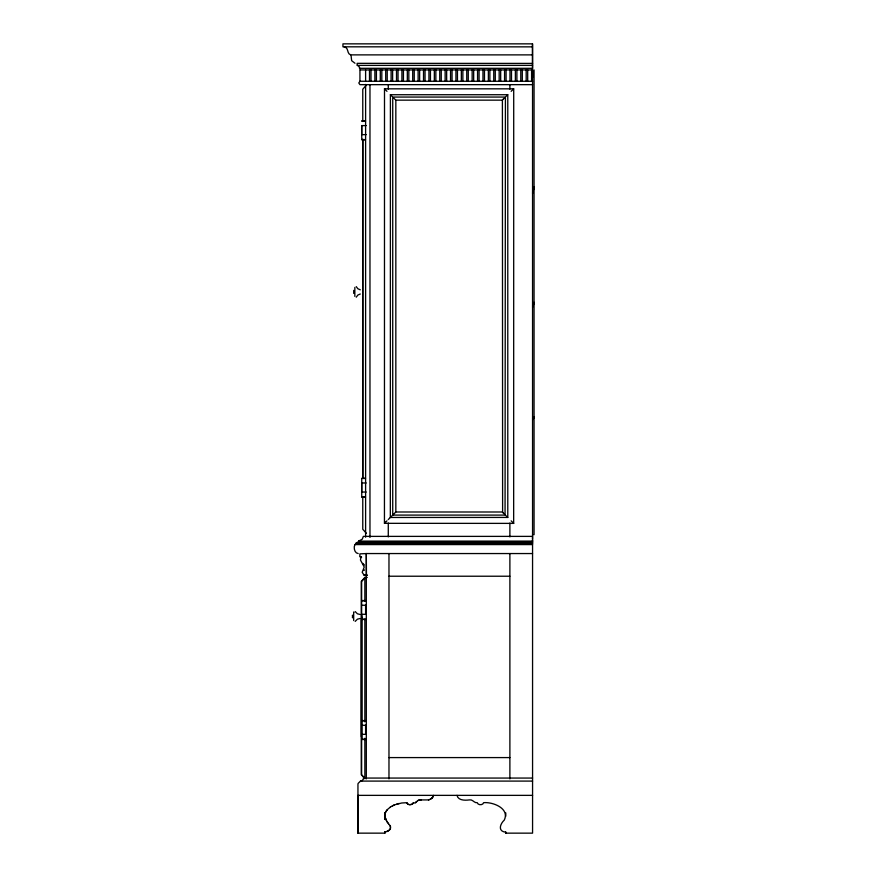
<?xml version="1.0" encoding="UTF-8"?>
<svg xmlns="http://www.w3.org/2000/svg" width="877" height="877" viewBox="0 0 877 877"><rect width="100%" height="100%" fill="white"/><g stroke="black" fill="none" stroke-linecap="round" stroke-linejoin="round"><path stroke-width="1.32" d="M352.543 616.871C352.543 620.434 352.543 612.53 352.543 616.092M361.609 615.27C361.609 611.828 361.598 620.598 361.609 617.923M353.683 612.617L353.672 611.982L353.683 620.543M532.536 539.169L532.547 536.384L363.352 536.384L362.267 539.169L358.616 541.109L358.616 542.216M532.536 540.035L532.525 542.216L357.279 542.414M357.465 65.424L359.164 66.608L359.504 68.307L532.536 68.307L532.525 65.38L357.114 65.38L357.114 63.341L532.514 63.407L532.471 43.85L342.94 43.85L342.94 46.821L532.471 46.854M433.523 795.362L433.194 796.316M390.418 828.25L390.462 826.189L388.489 823.799M361.85 739.278L361.85 616.838M532.547 77.483L534.06 69.93L534.06 534.663L532.547 534.663M413.067 803.2L415.698 802.685M413.275 802.685L412.749 803.683M358.189 553.551C354.012 553.332 352.861 545.351 356.073 543.422L532.547 543.422M532.547 192.271L534.06 186.615M532.547 193.411L534.06 187.766M532.547 306.073L534.06 302.302M532.547 307.213L534.06 303.453M356.248 297.193L357.816 295.089L360.272 294.014M390.144 828.918L390.517 828.25M415.599 802.685L417.649 800.679M433.293 796.316L432.361 797.642M364.372 569.864L364.141 570.456M385.332 812.65L387.305 809.635L390.473 806.993M355.185 621.398L357.399 619.173L360.008 618.515M415.764 802.302L416.389 801.578M390.232 828.918L389.158 830.157M387.393 809.635C382.953 813.615 385.299 819.973 388.588 823.799M532.547 418.636L534.06 416.718M532.547 419.765L534.06 417.869M432.799 797.215L431.955 798.059M366.378 85.201L362.771 89.191L362.771 121.519M364.865 738.281L364.865 778.699L361.269 774.698L361.269 581.418L364.865 577.417L367.266 577.417M364.328 777.702L361.631 774.698L361.631 581.418L365.238 577.417M389.816 829.554L388.478 830.705M511.159 520.839L513.714 523.383L384.488 523.328L385.496 522.308M513.659 523.328L513.714 88.774L511.159 91.318M502.609 512.278L502.4 100.088M506.084 515.764L507.783 517.463L507.783 94.694L506.084 96.393M503.299 99.189L502.554 99.934M385.518 522.286L386.965 520.839M504.374 98.114L503.157 99.32M388.237 519.568L390.901 516.915M391.153 516.674L395.856 511.993L502.335 511.993M384.444 523.383L384.499 88.829L513.659 88.829M431.495 798.443L432.054 798.059M412.245 804.099L412.848 803.683M431.594 798.443L430.432 799.122M388.577 830.705L384.795 832.185M390.386 806.993L394.376 804.9L401.688 803.003L406.895 802.685L407.827 804.099M431.078 798.794L429.182 799.681M532.547 81.265L359.943 81.265L358.803 82.964L359.943 84.663L532.547 84.663M409.987 804.68L412.343 804.099M392.37 805.875L394.475 804.9M386.889 831.604L387.777 831.188M417.551 800.679L418.165 800.449M532.569 778.063L363.396 778.063A2.357 2.017 -90 0 1 363.297 779.28L361.675 780.979A3.398 2.905 -90 0 1 360.491 781.089L358.134 783.402A3.212 2.752 -90 0 0 357.948 784.553L357.948 833.15L384.882 833.15M418.066 800.449L418.724 800.252M428.502 799.912L429.27 799.681M396.755 804.088L399.167 803.453M418.625 800.252L419.316 800.098M410.82 804.615L411.587 804.406M419.217 800.098L420.565 799.923M361.631 557.147L360.82 558.156A4.703 4.692 -83.2 0 0 360.513 560.14L364.24 567.035L362.19 572.275L364.141 575.257L365.117 574.852M420.467 799.923L421.201 799.912M364.141 575.257L367.43 575.18L366.454 575.246L366.312 553.551L359.899 553.869L359.778 556.709L361.291 557.202L360.743 556.467M532.503 54.878L350.997 54.878L351.644 60.699L354.977 63.243M532.547 69.93L359.943 69.93L359.943 81.265M507.75 517.43L390.331 517.474L390.408 94.727L507.75 94.727M393.784 98.114L395.834 100.153L502.335 100.153M361.938 120.894L365.336 120.894M361.741 121.081L365.523 121.081M365.61 125.586L366.213 125.586M365.61 125.597L361.675 125.597L361.675 134.641L366.213 134.641M365.523 139.607L361.741 139.607L361.741 125.619M361.938 139.783L365.336 139.783M361.938 478.283L365.336 478.283M365.523 478.469L361.741 478.469L361.741 496.996L365.523 496.996M366.213 482.975L361.675 482.986L361.675 492.041L366.213 492.041M361.938 497.182L365.336 497.182M505.426 515.095L392.721 515.095L392.732 97.062L505.426 97.062L505.064 514.733M358.616 541.109L532.547 541.109M532.547 542.414L357.092 542.414L356.61 543.016A2.171 1.535 -90 0 1 356.073 543.192L356.073 543.422M356.073 543.203L532.547 543.203M354.977 544.584L532.547 544.584M532.547 553.551L366.312 553.551L366.312 778.886M388.971 576.222L509.888 576.222M361.938 600.548L365.336 600.548M361.741 600.734L365.523 600.734M361.675 605.262L366.213 605.24L366.213 614.306L361.675 614.306M361.741 619.261L365.523 619.261M361.335 619.403L361.335 736.713M361.938 619.447L365.336 619.447M361.938 720.587L365.336 720.587M361.741 720.773L365.523 720.773M361.675 725.29L366.213 725.279L366.213 734.334L361.675 734.334M361.741 739.3L365.523 739.3M361.938 739.486L365.336 739.486M388.971 757.585L509.888 757.585M360.491 781.089L532.569 781.089M532.569 795.362L357.948 795.362L357.86 833.15M421.103 799.912L428.59 799.912M409.164 804.615L410.085 804.68M360.008 614.459L357.399 613.79L355.185 611.565M360.272 289.805L357.816 288.73L356.248 286.615M408.397 804.406L409.263 804.615M350.581 54.812C346.634 53.727 348.947 47.402 344.179 46.963M407.739 804.099L408.485 804.406M384.444 88.774L386.987 91.318M390.364 94.683L392.074 96.393M503.091 512.76L504.374 514.043M502.554 512.212L503.157 512.826M364.437 565.062L362.87 563.396M366.378 533.282L362.771 529.28L362.771 496.963M387.908 822.9L386.636 821.058M407.224 803.683L406.796 802.685M390.057 825.52L390.55 827.559M386.253 820.116L385.146 817.211M457.005 795.362C458.101 800.657 465.347 800.482 469.327 799.912C472.791 799.122 474.249 803.354 477.252 802.685C477.877 805.393 482.997 805.393 483.633 802.685C492.874 801.797 509.943 808.419 504.264 820.116C500.076 823.942 497.61 831.319 505.634 832.185L505.634 833.15L532.569 833.15L532.547 43.85M385.047 816.235L384.882 814.251M532.514 63.243L532.525 65.38M531.583 69.93L531.583 81.265M527.691 69.93L527.691 81.265M526.189 69.93L526.189 81.265M522.297 69.93L522.297 81.265M520.785 69.93L520.785 81.265M516.893 69.93L516.893 81.265M515.38 69.93L515.38 81.265M511.488 69.93L511.488 81.265M509.975 69.93L509.975 81.265M509.888 84.598L509.888 89.092M509.888 523.054L509.888 536.888M509.888 553.551L509.888 778.919M506.084 69.93L506.084 81.265M505.777 812.913L505.777 816.235M505.777 831.933L505.777 833.15M504.571 69.93L504.571 81.265M500.679 69.93L500.679 81.265M499.166 69.93L499.166 81.265M495.275 69.93L495.275 81.265M493.762 69.93L493.762 81.265M489.87 69.93L489.87 81.265M488.368 69.93L488.368 81.265M484.477 69.93L484.477 81.265M482.964 69.93L482.964 81.265M479.072 69.93L479.072 81.265M477.559 69.93L477.559 81.265M473.668 69.93L473.668 81.265M472.155 69.93L472.155 81.265M468.263 69.93L468.263 81.265M466.75 69.93L466.75 81.265M462.859 69.93L462.859 81.265M461.346 69.93L461.346 81.265M457.454 69.93L457.454 81.265M455.941 69.93L455.941 81.265M452.05 69.93L452.05 81.265M450.548 69.93L450.548 81.265M446.656 69.93L446.656 81.265M445.143 69.93L445.143 81.265M441.252 69.93L441.252 81.265M439.739 69.93L439.739 81.265M435.847 69.93L435.847 81.265M434.334 69.93L434.334 81.265M430.443 69.93L430.443 81.265M428.93 69.93L428.93 81.265M425.038 69.93L425.038 81.265M423.525 69.93L423.525 81.265M419.634 69.93L419.634 81.265M418.121 69.93L418.121 81.265M414.229 69.93L414.229 81.265M412.716 69.93L412.716 81.265M408.825 69.93L408.825 81.265M407.323 69.93L407.323 81.265M403.431 69.93L403.431 81.265M401.918 69.93L401.918 81.265M398.026 69.93L398.026 81.265M396.514 69.93L396.514 81.265M395.834 100.153L395.834 512.015M392.622 69.93L392.622 81.265M391.109 69.93L391.109 81.265M388.971 553.551L388.971 778.919M388.281 84.598L388.281 89.092M388.281 523.054L388.281 536.888M387.217 69.93L387.217 81.265M385.705 69.93L385.705 81.265M384.751 812.65L384.751 819.162M384.751 831.933L384.751 833.15M384.652 812.65L384.652 819.162M384.652 831.933L384.652 833.15M381.813 69.93L381.813 81.265M380.3 69.93L380.3 81.265M376.408 69.93L376.408 81.265M374.896 69.93L374.896 81.265M371.004 69.93L371.004 81.265M369.973 85.168L369.973 537.415M369.502 69.93L369.502 81.265M365.61 69.93L365.61 81.265M365.61 84.444L365.61 537.184M365.61 605.262L365.61 614.306M365.61 725.29L365.61 734.334M364.865 577.417L364.865 601.414M364.865 619.206L364.865 721.859M360.294 68.307L360.294 69.93M354.845 287.404L354.845 296.393M353.705 290.397L353.705 293.422M362.771 139.333L362.771 477.779L362.771 139.333"/></g></svg>
